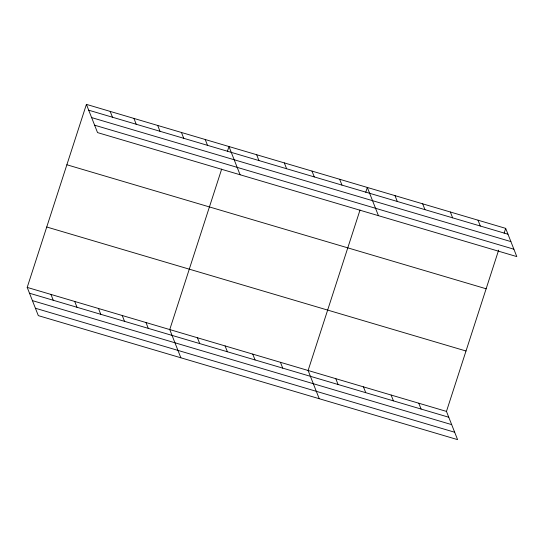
<?xml version="1.0" encoding="UTF-8"?>
<svg xmlns="http://www.w3.org/2000/svg" width="544" height="544" viewBox="0 0 544 544"><rect width="100%" height="100%" fill="white"/><g stroke="black" fill="none" stroke-linecap="round" stroke-linejoin="round"><path stroke-width="0.82" d="M498.644 250.118L446.468 411.407L457.586 439.627L38.318 315.629L27.2 287.402L86.414 104.373L505.682 228.371L516.8 256.598L97.532 132.593L86.414 104.373M221.673 169.082L169.748 329.562L180.866 357.789M227.406 151.361L228.97 146.533L240.088 174.753M360.026 210.004L308.108 370.484L319.226 398.711M365.758 192.284L367.322 187.456L378.44 215.676M504.118 233.206L505.682 228.371M88.713 110.201L507.98 234.206M91.623 117.592L510.891 241.59M94.622 125.202L513.89 249.206M66.878 164.771L486.139 288.776M46.743 227.004L466.004 351.002M27.2 287.402L446.468 411.407M29.498 293.23L448.759 417.234M32.409 300.621L451.676 424.626M35.408 308.237L454.675 432.242M478.013 220.191L480.304 226.018M450.337 212.004L452.635 217.831M422.668 203.823L424.966 209.651M394.998 195.636L397.29 201.464M339.653 179.268L341.952 185.096M418.792 403.22L421.09 409.047M311.984 171.081L314.276 176.916M391.122 395.039L393.421 400.867M284.308 162.901L286.606 168.728M363.453 386.852L365.745 392.68M256.639 154.714L258.937 160.548M335.777 378.672L338.076 384.499M205.21 139.502L207.502 145.336M280.439 362.297L282.73 368.132M181.451 132.478L183.743 138.305M252.763 354.117L255.061 359.944M157.692 125.453L159.99 131.281M225.094 345.93L227.392 351.764M133.933 118.422L136.231 124.256M110.174 111.398L112.472 117.225M197.424 337.749L199.716 343.577M145.989 322.538L148.288 328.365M122.237 315.506L124.528 321.341M98.478 308.482L100.769 314.31M74.718 301.458L77.01 307.285M50.959 294.426L53.258 300.261"/></g></svg>
